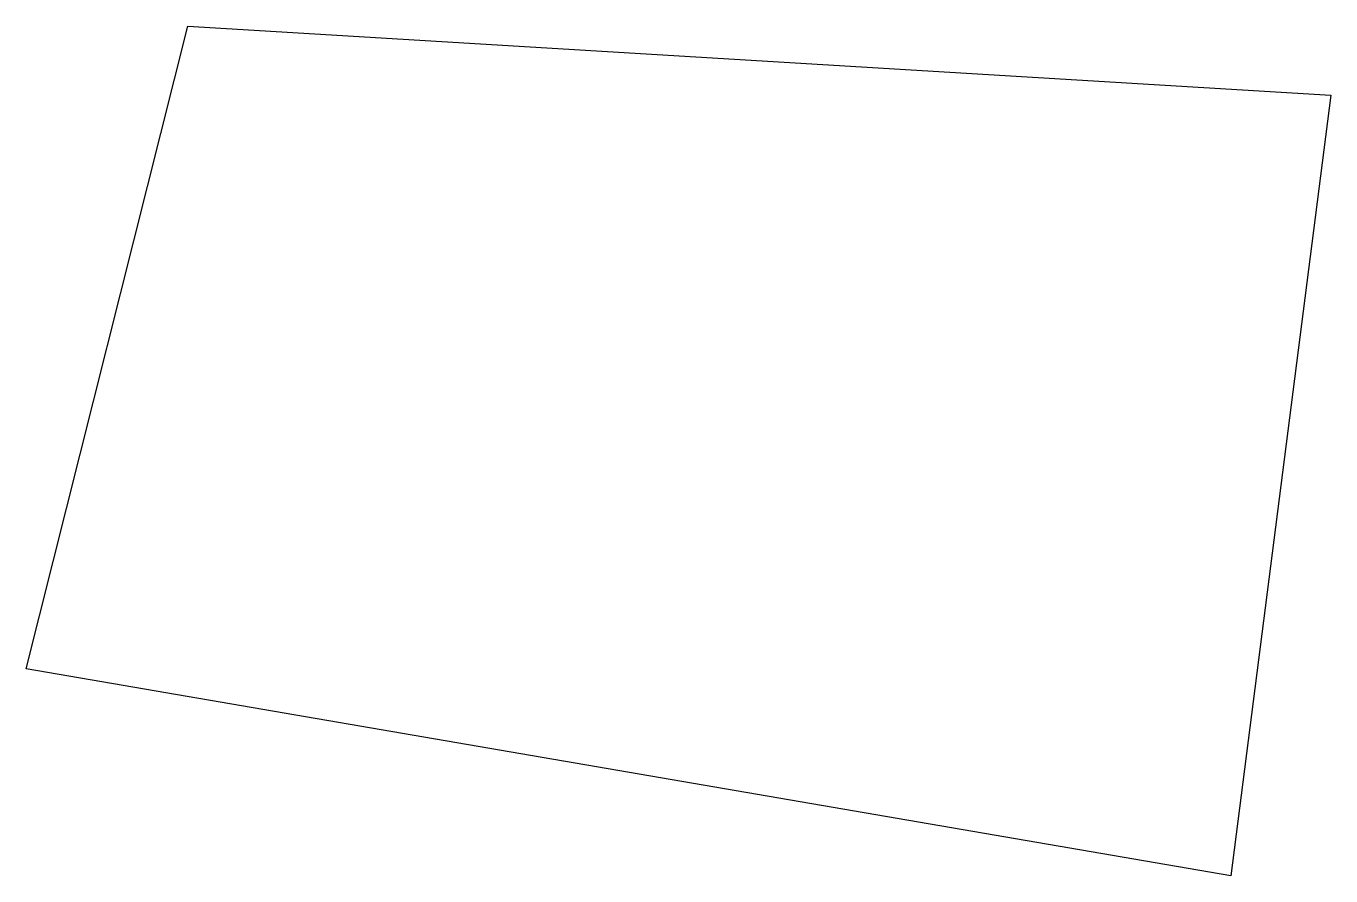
# Model space of a CAD drawing. Header units: inches. Extents: x 6.3 to 25, y 0.6 to 12.7.
import ezdxf

# ---------------------------------------------------------------- set-up
doc = ezdxf.new("R2010")
doc.units = ezdxf.units.IN
doc.header["$MEASUREMENT"] = 0
doc.layers.add('SHAPES', color=6, linetype='Continuous')

msp = doc.modelspace()

# ---------------------------------------------------------------- linework, layer by layer
at = {"layer": 'SHAPES'}
msp.add_lwpolyline([(8.628, 12.748), (25, 11.757), (23.567, 0.574), (6.313, 3.541)], close=True, dxfattribs=at)

doc.saveas('drawing.dxf')
